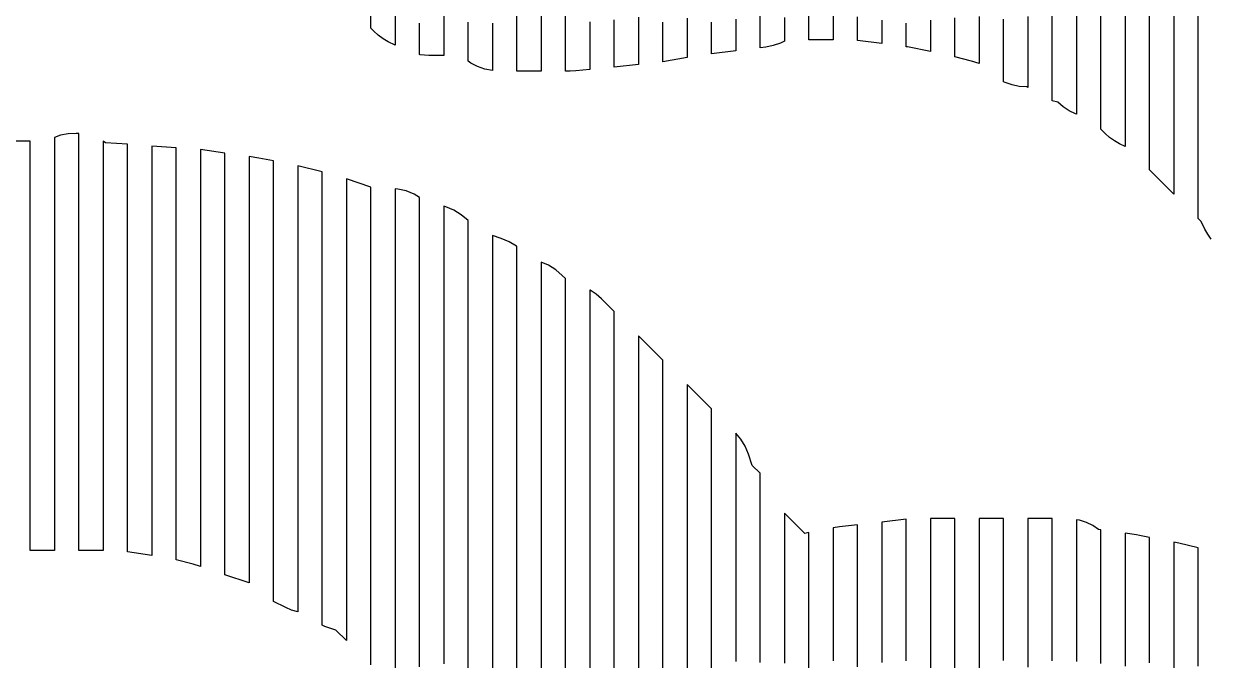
# Model space of a CAD drawing. Header units: metres. Extents: x -6 to 1890, y -8 to 898.
# Drawn here: x 1104.5 to 1299.6, y 435.6 to 540.3 of the extents above; entities that cross this region are included whole.
import ezdxf

# ---------------------------------------------------------------- set-up
doc = ezdxf.new("R2010")
doc.units = ezdxf.units.M
doc.layers.add('PASSADAS_COMPLETAS', color=1, linetype='CONTINUOUS')
doc.layers.add('PECAS_2D', color=3, linetype='CONTINUOUS')

msp = doc.modelspace()

# ---------------------------------------------------------------- linework, layer by layer
at = {"layer": 'PASSADAS_COMPLETAS'}
for points in [[(1277.578, 571.89), (1277.578, 538.323), (1277.578, 537.032), (1277.578, 535.741), (1277.578, 534.45), (1277.578, 533.159), (1277.578, 531.868), (1277.578, 530.577), (1277.578, 525.413), (1277.449, 525.457), (1276.391, 525.986), (1275.414, 526.644), (1274.531, 527.421), (1273.578, 527.618), (1273.578, 532.789), (1273.578, 534.082), (1273.578, 535.374), (1273.578, 536.667), (1273.578, 537.96), (1273.578, 539.253), (1273.578, 541.838)], [(1285.578, 568.912), (1285.578, 534.215), (1285.578, 532.929), (1285.578, 531.644), (1285.578, 530.359), (1285.578, 529.074), (1285.578, 527.789), (1285.578, 526.504), (1285.578, 520.079), (1284.661, 520.537), (1283.814, 521.019), (1283.021, 521.59), (1282.296, 522.242), (1281.578, 522.96), (1281.578, 529.426), (1281.578, 530.719), (1281.578, 532.012), (1281.578, 533.305), (1281.578, 534.598), (1281.578, 535.891), (1281.578, 569.513)], [(1293.578, 566.254), (1293.578, 528.967), (1293.578, 527.681), (1293.578, 526.396), (1293.578, 525.11), (1293.578, 523.824), (1293.578, 522.539), (1293.578, 521.253), (1293.578, 519.967), (1293.578, 512.253), (1289.578, 516.253), (1289.578, 524.023), (1289.578, 525.319), (1289.578, 526.614), (1289.578, 527.909), (1289.578, 529.204), (1289.578, 530.499), (1289.578, 531.794), (1289.578, 568.059)], [(1299.742, 504.87), (1299.17, 505.663), (1298.688, 506.51), (1298.056, 507.774), (1297.578, 508.253), (1297.578, 515.966), (1297.578, 517.252), (1297.578, 518.537), (1297.578, 519.823), (1297.578, 521.109), (1297.578, 522.394), (1297.578, 523.68), (1297.578, 524.965), (1297.578, 563.534)], [(1165.578, 541.944), (1165.578, 536.776), (1164.449, 537.341), (1163.602, 537.823), (1162.809, 538.394), (1162.084, 539.045), (1161.578, 539.551), (1161.578, 544.729)], [(1173.578, 541.56), (1173.578, 540.265), (1173.578, 538.971), (1173.578, 535.088), (1171.104, 535.088), (1169.705, 535.196), (1169.578, 535.226), (1169.578, 540.402)], [(1181.578, 540.405), (1181.578, 539.101), (1181.578, 537.797), (1181.578, 532.58), (1180.319, 532.829), (1179.151, 533.238), (1178.055, 533.799), (1177.578, 534.131), (1177.578, 537.989), (1177.578, 539.275), (1177.578, 540.562)], [(1189.578, 541.575), (1189.578, 540.279), (1189.578, 538.983), (1189.578, 537.687), (1189.578, 536.391), (1189.578, 532.502), (1185.578, 532.502), (1185.578, 536.364), (1185.578, 537.651), (1185.578, 538.939), (1185.578, 540.226), (1185.578, 541.513)], [(1197.578, 540.612), (1197.578, 539.306), (1197.578, 538), (1197.578, 532.778), (1195.276, 532.547), (1194.37, 532.502), (1193.578, 532.502), (1193.578, 536.371), (1193.578, 537.66), (1193.578, 538.95), (1193.578, 540.24), (1193.578, 541.529)], [(1205.578, 541.382), (1205.578, 540.081), (1205.578, 538.781), (1205.578, 537.48), (1205.578, 533.578), (1201.578, 533.178), (1201.578, 538.339), (1201.578, 539.629), (1201.578, 540.92)], [(1213.578, 541.236), (1213.578, 539.932), (1213.578, 538.628), (1213.578, 534.716), (1209.578, 534.05), (1209.578, 537.965), (1209.578, 539.27), (1209.578, 540.575)], [(1221.578, 541.038), (1221.578, 535.832), (1217.578, 535.332), (1217.578, 539.237), (1217.578, 540.538)], [(1229.578, 541.325), (1229.578, 537.424), (1228.948, 537.103), (1227.755, 536.692), (1226.522, 536.45), (1225.578, 536.332), (1225.578, 540.22), (1225.578, 541.516)], [(1237.578, 541.557), (1237.578, 537.673), (1233.578, 537.673), (1233.578, 541.557)], [(1245.578, 540.861), (1245.578, 537.018), (1241.578, 537.518), (1241.578, 540.114), (1241.578, 541.413)], [(1253.578, 540.902), (1253.578, 539.61), (1253.578, 535.733), (1249.787, 536.492), (1249.578, 536.518), (1249.578, 540.393)], [(1261.578, 541.501), (1261.578, 540.207), (1261.578, 538.913), (1261.578, 537.619), (1261.578, 533.736), (1260.333, 534.151), (1257.578, 534.84), (1257.578, 538.688), (1257.578, 539.97), (1257.578, 541.253)], [(1269.578, 541.457), (1269.578, 540.163), (1269.578, 538.868), (1269.578, 537.574), (1269.578, 536.28), (1269.578, 534.985), (1269.578, 533.691), (1269.578, 529.808), (1269.451, 529.917), (1268.171, 529.993), (1267, 530.224), (1265.859, 530.61), (1265.578, 530.749), (1265.578, 535.903), (1265.578, 537.192), (1265.578, 538.481), (1265.578, 539.769), (1265.578, 541.058)], [(1161.578, 434.85), (1161.578, 441.291), (1161.578, 442.58), (1161.578, 443.868), (1161.578, 445.156), (1161.578, 446.445), (1161.578, 447.733), (1161.578, 449.021), (1161.578, 450.309), (1161.578, 486.382), (1161.578, 487.671), (1161.578, 488.959), (1161.578, 490.247), (1161.578, 491.536), (1161.578, 492.824), (1161.578, 494.112), (1161.578, 495.401), (1161.578, 496.689), (1161.578, 497.977), (1161.578, 499.266), (1161.578, 500.554), (1161.578, 503.13), (1161.578, 504.419), (1161.578, 505.707), (1161.578, 506.995), (1161.578, 508.284), (1161.578, 509.572), (1161.578, 513.437), (1157.578, 514.77), (1157.578, 510.91), (1157.578, 509.623), (1157.578, 508.336), (1157.578, 507.05), (1157.578, 504.476), (1157.578, 503.189), (1157.578, 501.902), (1157.578, 500.616), (1157.578, 499.329), (1157.578, 498.042), (1157.578, 496.755), (1157.578, 495.469), (1157.578, 494.182), (1157.578, 492.895), (1157.578, 491.608), (1157.578, 490.321), (1157.578, 489.035), (1157.578, 451.718), (1157.578, 450.431), (1157.578, 449.144), (1157.578, 447.857), (1157.578, 446.57), (1157.578, 445.284), (1157.578, 443.997), (1157.578, 438.85), (1155.847, 440.581), (1154.007, 441.194), (1153.578, 441.375), (1153.578, 446.517), (1153.578, 447.803), (1153.578, 449.088), (1153.578, 450.374), (1153.578, 451.66), (1153.578, 452.945), (1153.578, 490.227), (1153.578, 491.513), (1153.578, 492.798), (1153.578, 494.084), (1153.578, 497.941), (1153.578, 499.226), (1153.578, 500.512), (1153.578, 501.798), (1153.578, 503.083), (1153.578, 504.369), (1153.578, 505.654), (1153.578, 506.94), (1153.578, 508.226), (1153.578, 509.511), (1153.578, 510.797), (1153.578, 512.082), (1153.578, 515.939), (1149.621, 516.918), (1149.578, 516.926), (1149.578, 513.066), (1149.578, 511.779), (1149.578, 510.492), (1149.578, 509.205), (1149.578, 507.918), (1149.578, 506.631), (1149.578, 505.344), (1149.578, 504.057), (1149.578, 502.77), (1149.578, 501.483), (1149.578, 500.196), (1149.578, 498.909), (1149.578, 497.622), (1149.578, 496.336), (1149.578, 495.049), (1149.578, 493.762), (1149.578, 492.475), (1149.578, 491.188), (1149.578, 489.901), (1149.578, 456.441), (1149.578, 455.154), (1149.578, 453.867), (1149.578, 452.58), (1149.578, 451.293), (1149.578, 450.006), (1149.578, 448.719), (1149.578, 443.571), (1148.543, 443.883), (1147.645, 444.273), (1145.578, 445.306), (1145.578, 450.479), (1145.578, 451.772), (1145.578, 453.066), (1145.578, 454.359), (1145.578, 455.652), (1145.578, 456.945), (1145.578, 490.569), (1145.578, 491.862), (1145.578, 493.155), (1145.578, 494.448), (1145.578, 495.742), (1145.578, 497.035), (1145.578, 498.328), (1145.578, 499.621), (1145.578, 500.915), (1145.578, 502.208), (1145.578, 503.501), (1145.578, 504.794), (1145.578, 506.087), (1145.578, 507.381), (1145.578, 508.674), (1145.578, 509.967), (1145.578, 511.26), (1145.578, 512.553), (1145.578, 513.847), (1145.578, 517.726), (1143.158, 518.21), (1141.578, 518.45), (1141.578, 514.556), (1141.578, 513.258), (1141.578, 511.96), (1141.578, 510.662), (1141.578, 509.364), (1141.578, 508.065), (1141.578, 506.767), (1141.578, 505.469), (1141.578, 504.171), (1141.578, 502.873), (1141.578, 501.575), (1141.578, 500.277), (1141.578, 498.979), (1141.578, 497.681), (1141.578, 496.383), (1141.578, 495.085), (1141.578, 493.786), (1141.578, 492.488), (1141.578, 458.738), (1141.578, 457.44), (1141.578, 456.142), (1141.578, 454.844), (1141.578, 453.545), (1141.578, 452.247), (1141.578, 448.353), (1137.578, 449.686), (1137.578, 453.538), (1137.578, 454.822), (1137.578, 456.106), (1137.578, 457.39), (1137.578, 458.674), (1137.578, 459.958), (1137.578, 493.342), (1137.578, 494.626), (1137.578, 495.91), (1137.578, 497.194), (1137.578, 498.478), (1137.578, 499.762), (1137.578, 501.046), (1137.578, 502.33), (1137.578, 503.614), (1137.578, 504.898), (1137.578, 506.182), (1137.578, 507.466), (1137.578, 508.75), (1137.578, 510.034), (1137.578, 511.318), (1137.578, 512.602), (1137.578, 513.886), (1137.578, 515.17), (1137.578, 519.022), (1133.578, 519.592), (1133.578, 515.71), (1133.578, 514.417), (1133.578, 513.123), (1133.578, 511.829), (1133.578, 510.535), (1133.578, 509.241), (1133.578, 507.948), (1133.578, 506.654), (1133.578, 505.36), (1133.578, 504.066), (1133.578, 502.772), (1133.578, 501.478), (1133.578, 500.185), (1133.578, 498.891), (1133.578, 497.597), (1133.578, 496.303), (1133.578, 495.009), (1133.578, 493.716), (1133.578, 461.37), (1133.578, 460.076), (1133.578, 458.783), (1133.578, 457.489), (1133.578, 456.195), (1133.578, 454.901), (1133.578, 451.02), (1132.364, 451.424), (1129.578, 452.121), (1129.578, 454.728), (1129.578, 456.031), (1129.578, 457.335), (1129.578, 458.638), (1129.578, 459.941), (1129.578, 461.245), (1129.578, 462.548), (1129.578, 495.134), (1129.578, 496.437), (1129.578, 497.741), (1129.578, 499.044), (1129.578, 500.348), (1129.578, 501.651), (1129.578, 502.955), (1129.578, 504.258), (1129.578, 505.561), (1129.578, 506.865), (1129.578, 508.168), (1129.578, 509.472), (1129.578, 510.775), (1129.578, 512.078), (1129.578, 513.382), (1129.578, 514.685), (1129.578, 515.989), (1129.578, 519.899), (1125.578, 520.185), (1125.578, 516.301), (1125.578, 515.006), (1125.578, 513.711), (1125.578, 512.417), (1125.578, 511.122), (1125.578, 509.828), (1125.578, 508.533), (1125.578, 507.238), (1125.578, 505.944), (1125.578, 504.649), (1125.578, 503.354), (1125.578, 502.06), (1125.578, 500.765), (1125.578, 499.47), (1125.578, 498.176), (1125.578, 496.881), (1125.578, 495.586), (1125.578, 461.925), (1125.578, 460.631), (1125.578, 459.336), (1125.578, 458.041), (1125.578, 456.747), (1125.578, 452.863), (1121.578, 453.434), (1121.578, 456.012), (1121.578, 457.302), (1121.578, 458.591), (1121.578, 459.88), (1121.578, 461.169), (1121.578, 463.747), (1121.578, 494.687), (1121.578, 495.976), (1121.578, 497.266), (1121.578, 498.555), (1121.578, 499.844), (1121.578, 501.133), (1121.578, 502.422), (1121.578, 503.711), (1121.578, 505.001), (1121.578, 506.29), (1121.578, 507.579), (1121.578, 508.868), (1121.578, 510.157), (1121.578, 511.446), (1121.578, 512.736), (1121.578, 514.025), (1121.578, 515.314), (1121.578, 516.603), (1121.578, 520.47), (1117.999, 520.726), (1117.578, 520.969), (1117.578, 515.79), (1117.578, 513.201), (1117.578, 511.907), (1117.578, 510.612), (1117.578, 509.318), (1117.578, 508.023), (1117.578, 506.729), (1117.578, 505.434), (1117.578, 504.14), (1117.578, 502.845), (1117.578, 501.551), (1117.578, 500.256), (1117.578, 498.962), (1117.578, 497.667), (1117.578, 496.372), (1117.578, 464.009), (1117.578, 462.715), (1117.578, 461.42), (1117.578, 460.126), (1117.578, 458.831), (1117.578, 457.537), (1117.578, 453.653), (1113.578, 453.653), (1113.578, 457.534), (1113.578, 458.828), (1113.578, 460.122), (1113.578, 461.416), (1113.578, 462.709), (1113.578, 464.003), (1113.578, 495.053), (1113.578, 496.347), (1113.578, 497.64), (1113.578, 498.934), (1113.578, 500.228), (1113.578, 501.522), (1113.578, 502.815), (1113.578, 504.109), (1113.578, 505.403), (1113.578, 506.697), (1113.578, 507.99), (1113.578, 509.284), (1113.578, 510.578), (1113.578, 511.872), (1113.578, 513.165), (1113.578, 514.459), (1113.578, 515.753), (1113.578, 522.222), (1113.166, 522.262), (1111.851, 522.2), (1110.571, 521.952), (1109.578, 521.609), (1109.578, 516.48), (1109.578, 515.198), (1109.578, 513.916), (1109.578, 512.633), (1109.578, 511.351), (1109.578, 510.069), (1109.578, 508.787), (1109.578, 507.505), (1109.578, 506.222), (1109.578, 504.94), (1109.578, 503.658), (1109.578, 502.376), (1109.578, 501.094), (1109.578, 499.812), (1109.578, 498.529), (1109.578, 497.247), (1109.578, 495.965), (1109.578, 494.683), (1109.578, 463.91), (1109.578, 462.628), (1109.578, 461.346), (1109.578, 460.064), (1109.578, 458.782), (1109.578, 457.5), (1109.578, 453.653), (1105.578, 453.653), (1105.578, 457.537), (1105.578, 458.831), (1105.578, 460.126), (1105.578, 461.421), (1105.578, 462.715), (1105.578, 464.01), (1105.578, 495.08), (1105.578, 496.375), (1105.578, 497.669), (1105.578, 498.964), (1105.578, 500.259), (1105.578, 501.553), (1105.578, 502.848), (1105.578, 504.142), (1105.578, 505.437), (1105.578, 506.732), (1105.578, 508.026), (1105.578, 509.321), (1105.578, 510.615), (1105.578, 511.91), (1105.578, 513.205), (1105.578, 514.499), (1105.578, 515.794), (1105.578, 520.972), (1102.595, 520.972)], [(1169.578, 434.566), (1169.578, 435.852), (1169.578, 437.139), (1169.578, 438.425), (1169.578, 440.997), (1169.578, 447.428), (1169.578, 483.439), (1169.578, 484.725), (1169.578, 486.011), (1169.578, 487.297), (1169.578, 488.583), (1169.578, 491.156), (1169.578, 492.442), (1169.578, 493.728), (1169.578, 495.014), (1169.578, 496.3), (1169.578, 497.586), (1169.578, 498.872), (1169.578, 500.159), (1169.578, 501.445), (1169.578, 502.731), (1169.578, 504.017), (1169.578, 505.303), (1169.578, 506.589), (1169.578, 511.734), (1168.718, 512.252), (1167.401, 512.788), (1166.025, 513.111), (1165.578, 513.145), (1165.578, 508.001), (1165.578, 506.716), (1165.578, 505.43), (1165.578, 504.144), (1165.578, 502.858), (1165.578, 501.572), (1165.578, 500.286), (1165.578, 499), (1165.578, 497.715), (1165.578, 496.429), (1165.578, 495.143), (1165.578, 493.857), (1165.578, 492.571), (1165.578, 491.285), (1165.578, 489.999), (1165.578, 488.713), (1165.578, 487.428), (1165.578, 486.142), (1165.578, 484.856), (1165.578, 447.566), (1165.578, 444.994), (1165.578, 443.708), (1165.578, 442.422), (1165.578, 441.137), (1165.578, 439.851), (1165.578, 438.565), (1165.578, 437.279), (1165.578, 430.85)], [(1177.578, 433.362), (1177.578, 478.357), (1177.578, 479.643), (1177.578, 480.929), (1177.578, 482.214), (1177.578, 483.5), (1177.578, 486.071), (1177.578, 487.357), (1177.578, 489.928), (1177.578, 491.213), (1177.578, 492.499), (1177.578, 493.785), (1177.578, 495.07), (1177.578, 496.356), (1177.578, 497.641), (1177.578, 498.927), (1177.578, 500.213), (1177.578, 501.498), (1177.578, 502.784), (1177.578, 507.926), (1176.467, 508.883), (1175.243, 509.635), (1173.907, 510.189), (1173.578, 510.267), (1173.578, 505.077), (1173.578, 503.78), (1173.578, 502.482), (1173.578, 501.185), (1173.578, 499.887), (1173.578, 498.59), (1173.578, 497.292), (1173.578, 495.995), (1173.578, 494.697), (1173.578, 493.399), (1173.578, 492.102), (1173.578, 490.804), (1173.578, 489.507), (1173.578, 488.209), (1173.578, 486.912), (1173.578, 485.614), (1173.578, 484.317), (1173.578, 483.019), (1173.578, 481.722), (1173.578, 480.424), (1173.578, 437.606), (1173.578, 436.309), (1173.578, 435.011)], [(1185.578, 422.439), (1185.578, 472.718), (1185.578, 474.007), (1185.578, 475.297), (1185.578, 476.586), (1185.578, 477.875), (1185.578, 479.164), (1185.578, 481.743), (1185.578, 483.032), (1185.578, 484.321), (1185.578, 485.61), (1185.578, 486.9), (1185.578, 488.189), (1185.578, 489.478), (1185.578, 490.767), (1185.578, 492.056), (1185.578, 493.346), (1185.578, 494.635), (1185.578, 495.924), (1185.578, 497.213), (1185.578, 498.503), (1185.578, 503.659), (1185.521, 503.708), (1184.322, 504.449), (1183.029, 504.994), (1181.578, 505.478), (1181.578, 500.299), (1181.578, 499.005), (1181.578, 497.71), (1181.578, 496.416), (1181.578, 495.121), (1181.578, 493.827), (1181.578, 491.237), (1181.578, 489.943), (1181.578, 488.648), (1181.578, 487.354), (1181.578, 486.059), (1181.578, 483.47), (1181.578, 482.175), (1181.578, 480.881), (1181.578, 479.586), (1181.578, 478.292), (1181.578, 476.997), (1181.578, 475.703), (1181.578, 429.098)], [(1193.578, 411.882), (1193.578, 466.11), (1193.578, 467.402), (1193.578, 468.693), (1193.578, 469.984), (1193.578, 471.275), (1193.578, 472.566), (1193.578, 473.857), (1193.578, 476.44), (1193.578, 479.022), (1193.578, 480.313), (1193.578, 481.604), (1193.578, 482.895), (1193.578, 484.187), (1193.578, 485.478), (1193.578, 486.769), (1193.578, 488.06), (1193.578, 489.351), (1193.578, 490.642), (1193.578, 491.934), (1193.578, 493.225), (1193.578, 498.389), (1193.049, 498.918), (1191.984, 499.83), (1190.785, 500.572), (1189.578, 501.08), (1189.578, 495.916), (1189.578, 494.625), (1189.578, 493.335), (1189.578, 492.044), (1189.578, 490.753), (1189.578, 489.462), (1189.578, 488.171), (1189.578, 486.88), (1189.578, 485.589), (1189.578, 484.298), (1189.578, 483.007), (1189.578, 481.716), (1189.578, 480.425), (1189.578, 479.134), (1189.578, 476.553), (1189.578, 475.262), (1189.578, 473.971), (1189.578, 472.68), (1189.578, 471.389), (1189.578, 470.098), (1189.578, 417.17)], [(1201.578, 405.085), (1201.578, 459.37), (1201.578, 460.662), (1201.578, 461.955), (1201.578, 463.247), (1201.578, 464.54), (1201.578, 467.125), (1201.578, 469.71), (1201.578, 471.002), (1201.578, 472.295), (1201.578, 473.587), (1201.578, 474.88), (1201.578, 476.172), (1201.578, 477.465), (1201.578, 478.757), (1201.578, 480.05), (1201.578, 481.342), (1201.578, 482.635), (1201.578, 483.927), (1201.578, 485.22), (1201.578, 486.512), (1201.578, 492.975), (1199.513, 495.04), (1198.639, 495.808), (1197.662, 496.466), (1197.578, 496.508), (1197.578, 490.072), (1197.578, 488.785), (1197.578, 487.498), (1197.578, 486.211), (1197.578, 484.923), (1197.578, 483.636), (1197.578, 482.349), (1197.578, 481.062), (1197.578, 479.775), (1197.578, 478.487), (1197.578, 477.2), (1197.578, 475.913), (1197.578, 474.626), (1197.578, 473.339), (1197.578, 470.764), (1197.578, 469.477), (1197.578, 468.19), (1197.578, 466.903), (1197.578, 465.615), (1197.578, 464.328), (1197.578, 463.041), (1197.578, 408.978)], [(1209.578, 407.559), (1209.578, 450.138), (1209.578, 451.428), (1209.578, 452.718), (1209.578, 454.008), (1209.578, 455.299), (1209.578, 456.589), (1209.578, 457.879), (1209.578, 460.46), (1209.578, 461.75), (1209.578, 464.33), (1209.578, 465.621), (1209.578, 466.911), (1209.578, 468.201), (1209.578, 469.491), (1209.578, 470.782), (1209.578, 472.072), (1209.578, 473.362), (1209.578, 474.652), (1209.578, 475.943), (1209.578, 477.233), (1209.578, 478.523), (1209.578, 484.975), (1205.578, 488.975), (1205.578, 482.517), (1205.578, 481.226), (1205.578, 479.935), (1205.578, 478.643), (1205.578, 477.352), (1205.578, 476.06), (1205.578, 474.769), (1205.578, 473.478), (1205.578, 472.186), (1205.578, 470.895), (1205.578, 469.603), (1205.578, 468.312), (1205.578, 467.021), (1205.578, 465.729), (1205.578, 464.438), (1205.578, 463.146), (1205.578, 460.564), (1205.578, 459.272), (1205.578, 457.981), (1205.578, 456.689), (1205.578, 455.398), (1205.578, 403.742)], [(1217.578, 400.768), (1217.578, 438.226), (1217.578, 439.517), (1217.578, 440.809), (1217.578, 442.1), (1217.578, 443.392), (1217.578, 444.684), (1217.578, 447.267), (1217.578, 449.85), (1217.578, 451.142), (1217.578, 453.725), (1217.578, 455.017), (1217.578, 457.6), (1217.578, 458.892), (1217.578, 460.183), (1217.578, 461.475), (1217.578, 462.767), (1217.578, 464.058), (1217.578, 465.35), (1217.578, 466.641), (1217.578, 467.933), (1217.578, 469.225), (1217.578, 476.975), (1213.578, 480.975), (1213.578, 474.47), (1213.578, 473.169), (1213.578, 471.868), (1213.578, 470.567), (1213.578, 469.267), (1213.578, 467.966), (1213.578, 466.665), (1213.578, 465.364), (1213.578, 464.063), (1213.578, 462.762), (1213.578, 461.461), (1213.578, 460.16), (1213.578, 457.559), (1213.578, 456.258), (1213.578, 453.656), (1213.578, 452.355), (1213.578, 451.054), (1213.578, 449.753), (1213.578, 448.452), (1213.578, 447.152), (1213.578, 445.851), (1213.578, 444.55), (1213.578, 400.32)], [(1225.578, 435.28), (1225.578, 436.576), (1225.578, 443.057), (1225.578, 445.65), (1225.578, 448.242), (1225.578, 449.538), (1225.578, 450.835), (1225.578, 452.131), (1225.578, 453.427), (1225.578, 454.723), (1225.578, 456.019), (1225.578, 457.316), (1225.578, 466.389), (1224.299, 467.669), (1223.685, 469.509), (1223.141, 470.801), (1222.399, 472.001), (1221.578, 472.959), (1221.578, 463.901), (1221.578, 462.607), (1221.578, 461.314), (1221.578, 460.02), (1221.578, 458.726), (1221.578, 457.432), (1221.578, 456.138), (1221.578, 454.844), (1221.578, 453.55), (1221.578, 452.256), (1221.578, 450.962), (1221.578, 449.668), (1221.578, 447.08), (1221.578, 444.492), (1221.578, 443.198), (1221.578, 440.61), (1221.578, 438.022), (1221.578, 436.728), (1221.578, 435.434)], [(1233.578, 433.356), (1233.578, 435.94), (1233.578, 437.232), (1233.578, 438.523), (1233.578, 439.815), (1233.578, 441.107), (1233.578, 442.399), (1233.578, 443.69), (1233.578, 444.982), (1233.578, 446.274), (1233.578, 447.566), (1233.578, 448.857), (1233.578, 450.149), (1233.578, 456.608), (1232.908, 456.474), (1229.578, 459.804), (1229.578, 450.714), (1229.578, 449.415), (1229.578, 448.117), (1229.578, 446.818), (1229.578, 445.519), (1229.578, 444.221), (1229.578, 437.728), (1229.578, 435.13)], [(1249.578, 435.539), (1249.578, 438.124), (1249.578, 439.416), (1249.578, 442), (1249.578, 443.292), (1249.578, 444.584), (1249.578, 445.876), (1249.578, 447.169), (1249.578, 448.461), (1249.578, 449.753), (1249.578, 451.045), (1249.578, 452.337), (1249.578, 453.629), (1249.578, 458.798), (1245.578, 458.353), (1245.578, 451.934), (1245.578, 450.65), (1245.578, 449.366), (1245.578, 448.082), (1245.578, 446.798), (1245.578, 445.514), (1245.578, 444.23), (1245.578, 442.946), (1245.578, 441.662), (1245.578, 440.378), (1245.578, 439.095), (1245.578, 436.527), (1245.578, 435.243)], [(1257.578, 434.331), (1257.578, 435.625), (1257.578, 436.92), (1257.578, 439.509), (1257.578, 442.098), (1257.578, 443.393), (1257.578, 444.687), (1257.578, 445.982), (1257.578, 447.276), (1257.578, 448.571), (1257.578, 449.865), (1257.578, 451.16), (1257.578, 452.454), (1257.578, 453.749), (1257.578, 458.927), (1253.578, 458.927), (1253.578, 453.749), (1253.578, 452.454), (1253.578, 451.16), (1253.578, 449.865), (1253.578, 448.571), (1253.578, 447.276), (1253.578, 445.982), (1253.578, 444.687), (1253.578, 443.393), (1253.578, 440.804), (1253.578, 439.509), (1253.578, 436.92), (1253.578, 435.625), (1253.578, 434.331)], [(1265.578, 435.577), (1265.578, 438.172), (1265.578, 439.469), (1265.578, 442.063), (1265.578, 443.361), (1265.578, 444.658), (1265.578, 445.955), (1265.578, 447.252), (1265.578, 448.549), (1265.578, 449.847), (1265.578, 451.144), (1265.578, 452.441), (1265.578, 453.738), (1265.578, 458.927), (1261.578, 458.927), (1261.578, 453.749), (1261.578, 452.454), (1261.578, 451.16), (1261.578, 449.865), (1261.578, 448.571), (1261.578, 447.276), (1261.578, 445.982), (1261.578, 444.687), (1261.578, 443.393), (1261.578, 442.098), (1261.578, 439.509), (1261.578, 436.92), (1261.578, 435.625), (1261.578, 434.331)], [(1273.578, 435.505), (1273.578, 438.108), (1273.578, 439.409), (1273.578, 440.71), (1273.578, 442.011), (1273.578, 443.312), (1273.578, 444.614), (1273.578, 445.915), (1273.578, 447.216), (1273.578, 448.517), (1273.578, 449.818), (1273.578, 451.12), (1273.578, 452.421), (1273.578, 453.722), (1273.578, 458.927), (1269.578, 458.927), (1269.578, 453.784), (1269.578, 452.498), (1269.578, 451.213), (1269.578, 449.927), (1269.578, 448.641), (1269.578, 447.355), (1269.578, 446.07), (1269.578, 444.784), (1269.578, 443.498), (1269.578, 442.212), (1269.578, 439.641), (1269.578, 437.069), (1269.578, 435.784), (1269.578, 434.498)], [(1281.578, 435.097), (1281.578, 437.684), (1281.578, 438.978), (1281.578, 440.271), (1281.578, 441.565), (1281.578, 442.858), (1281.578, 444.152), (1281.578, 445.445), (1281.578, 446.739), (1281.578, 448.032), (1281.578, 449.326), (1281.578, 450.619), (1281.578, 451.913), (1281.578, 453.206), (1281.578, 457.087), (1281.224, 457.137), (1280.258, 457.763), (1279.208, 458.267), (1278.097, 458.633), (1277.578, 458.734), (1277.578, 453.554), (1277.578, 452.259), (1277.578, 450.964), (1277.578, 449.669), (1277.578, 448.374), (1277.578, 447.079), (1277.578, 445.784), (1277.578, 444.489), (1277.578, 443.194), (1277.578, 441.899), (1277.578, 440.604), (1277.578, 439.309), (1277.578, 436.719), (1277.578, 435.424)], [(1241.578, 434.527), (1241.578, 435.826), (1241.578, 438.424), (1241.578, 439.723), (1241.578, 441.022), (1241.578, 442.321), (1241.578, 443.62), (1241.578, 444.919), (1241.578, 446.218), (1241.578, 447.517), (1241.578, 448.816), (1241.578, 450.115), (1241.578, 451.414), (1241.578, 457.909), (1238.607, 457.579), (1237.578, 457.408), (1237.578, 450.973), (1237.578, 449.686), (1237.578, 448.399), (1237.578, 447.112), (1237.578, 445.825), (1237.578, 444.538), (1237.578, 443.251), (1237.578, 441.964), (1237.578, 440.677), (1237.578, 439.39), (1237.578, 438.103), (1237.578, 435.529)], [(1289.578, 435.213), (1289.578, 437.79), (1289.578, 439.079), (1289.578, 440.368), (1289.578, 441.657), (1289.578, 442.946), (1289.578, 444.235), (1289.578, 445.524), (1289.578, 446.813), (1289.578, 448.102), (1289.578, 449.391), (1289.578, 450.68), (1289.578, 451.969), (1289.578, 455.836), (1287.93, 456.165), (1287.433, 456.25), (1285.578, 456.515), (1285.578, 452.653), (1285.578, 451.366), (1285.578, 450.078), (1285.578, 448.791), (1285.578, 447.504), (1285.578, 446.216), (1285.578, 444.929), (1285.578, 443.642), (1285.578, 441.067), (1285.578, 439.78), (1285.578, 438.492), (1285.578, 437.205), (1285.578, 434.63)], [(1297.578, 434.668), (1297.578, 435.962), (1297.578, 438.552), (1297.578, 439.846), (1297.578, 441.141), (1297.578, 442.435), (1297.578, 443.73), (1297.578, 445.025), (1297.578, 446.319), (1297.578, 448.908), (1297.578, 454.087), (1294.394, 454.872), (1293.578, 455.036), (1293.578, 451.175), (1293.578, 449.888), (1293.578, 448.601), (1293.578, 447.314), (1293.578, 446.027), (1293.578, 444.74), (1293.578, 443.453), (1293.578, 442.166), (1293.578, 440.88), (1293.578, 439.593), (1293.578, 438.306), (1293.578, 435.732), (1293.578, 433.158)]]:
    msp.add_lwpolyline(points, dxfattribs=at)
at = {"layer": 'PECAS_2D'}
for points in [[(1277.578, 571.89), (1277.578, 538.323), (1277.578, 537.032), (1277.578, 535.741), (1277.578, 534.45), (1277.578, 533.159), (1277.578, 531.868), (1277.578, 530.577), (1277.578, 525.413), (1277.449, 525.457), (1276.391, 525.986), (1275.414, 526.644), (1274.531, 527.421), (1273.578, 527.618), (1273.578, 532.789), (1273.578, 534.082), (1273.578, 535.374), (1273.578, 536.667), (1273.578, 537.96), (1273.578, 539.253), (1273.578, 541.838)], [(1285.578, 568.912), (1285.578, 534.215), (1285.578, 532.929), (1285.578, 531.644), (1285.578, 530.359), (1285.578, 529.074), (1285.578, 527.789), (1285.578, 526.504), (1285.578, 520.079), (1284.661, 520.537), (1283.814, 521.019), (1283.021, 521.59), (1282.296, 522.242), (1281.578, 522.96), (1281.578, 529.426), (1281.578, 530.719), (1281.578, 532.012), (1281.578, 533.305), (1281.578, 534.598), (1281.578, 535.891), (1281.578, 569.513)], [(1293.578, 566.254), (1293.578, 528.967), (1293.578, 527.681), (1293.578, 526.396), (1293.578, 525.11), (1293.578, 523.824), (1293.578, 522.539), (1293.578, 521.253), (1293.578, 519.967), (1293.578, 512.253), (1289.578, 516.253), (1289.578, 524.023), (1289.578, 525.319), (1289.578, 526.614), (1289.578, 527.909), (1289.578, 529.204), (1289.578, 530.499), (1289.578, 531.794), (1289.578, 568.059)], [(1299.742, 504.87), (1299.17, 505.663), (1298.688, 506.51), (1298.056, 507.774), (1297.578, 508.253), (1297.578, 515.966), (1297.578, 517.252), (1297.578, 518.537), (1297.578, 519.823), (1297.578, 521.109), (1297.578, 522.394), (1297.578, 523.68), (1297.578, 524.965), (1297.578, 563.534)], [(1165.578, 541.944), (1165.578, 536.776), (1164.449, 537.341), (1163.602, 537.823), (1162.809, 538.394), (1162.084, 539.045), (1161.578, 539.551), (1161.578, 544.729)], [(1173.578, 541.56), (1173.578, 540.265), (1173.578, 538.971), (1173.578, 535.088), (1171.104, 535.088), (1169.705, 535.196), (1169.578, 535.226), (1169.578, 540.402)], [(1181.578, 540.405), (1181.578, 539.101), (1181.578, 537.797), (1181.578, 532.58), (1180.319, 532.829), (1179.151, 533.238), (1178.055, 533.799), (1177.578, 534.131), (1177.578, 537.989), (1177.578, 539.275), (1177.578, 540.562)], [(1189.578, 541.575), (1189.578, 540.279), (1189.578, 538.983), (1189.578, 537.687), (1189.578, 536.391), (1189.578, 532.502), (1185.578, 532.502), (1185.578, 536.364), (1185.578, 537.651), (1185.578, 538.939), (1185.578, 540.226), (1185.578, 541.513)], [(1197.578, 540.612), (1197.578, 539.306), (1197.578, 538), (1197.578, 532.778), (1195.276, 532.547), (1194.37, 532.502), (1193.578, 532.502), (1193.578, 536.371), (1193.578, 537.66), (1193.578, 538.95), (1193.578, 540.24), (1193.578, 541.529)], [(1205.578, 541.382), (1205.578, 540.081), (1205.578, 538.781), (1205.578, 537.48), (1205.578, 533.578), (1201.578, 533.178), (1201.578, 538.339), (1201.578, 539.629), (1201.578, 540.92)], [(1213.578, 541.236), (1213.578, 539.932), (1213.578, 538.628), (1213.578, 534.716), (1209.578, 534.05), (1209.578, 537.965), (1209.578, 539.27), (1209.578, 540.575)], [(1221.578, 541.038), (1221.578, 535.832), (1217.578, 535.332), (1217.578, 539.237), (1217.578, 540.538)], [(1229.578, 541.325), (1229.578, 537.424), (1228.948, 537.103), (1227.755, 536.692), (1226.522, 536.45), (1225.578, 536.332), (1225.578, 540.22), (1225.578, 541.516)], [(1237.578, 541.557), (1237.578, 537.673), (1233.578, 537.673), (1233.578, 541.557)], [(1245.578, 540.861), (1245.578, 537.018), (1241.578, 537.518), (1241.578, 540.114), (1241.578, 541.413)], [(1253.578, 540.902), (1253.578, 539.61), (1253.578, 535.733), (1249.787, 536.492), (1249.578, 536.518), (1249.578, 540.393)], [(1261.578, 541.501), (1261.578, 540.207), (1261.578, 538.913), (1261.578, 537.619), (1261.578, 533.736), (1260.333, 534.151), (1257.578, 534.84), (1257.578, 538.688), (1257.578, 539.97), (1257.578, 541.253)], [(1269.578, 541.457), (1269.578, 540.163), (1269.578, 538.868), (1269.578, 537.574), (1269.578, 536.28), (1269.578, 534.985), (1269.578, 533.691), (1269.578, 529.808), (1269.451, 529.917), (1268.171, 529.993), (1267, 530.224), (1265.859, 530.61), (1265.578, 530.749), (1265.578, 535.903), (1265.578, 537.192), (1265.578, 538.481), (1265.578, 539.769), (1265.578, 541.058)], [(1161.578, 434.85), (1161.578, 441.291), (1161.578, 442.58), (1161.578, 443.868), (1161.578, 445.156), (1161.578, 446.445), (1161.578, 447.733), (1161.578, 449.021), (1161.578, 450.309), (1161.578, 486.382), (1161.578, 487.671), (1161.578, 488.959), (1161.578, 490.247), (1161.578, 491.536), (1161.578, 492.824), (1161.578, 494.112), (1161.578, 495.401), (1161.578, 496.689), (1161.578, 497.977), (1161.578, 499.266), (1161.578, 500.554), (1161.578, 503.13), (1161.578, 504.419), (1161.578, 505.707), (1161.578, 506.995), (1161.578, 508.284), (1161.578, 509.572), (1161.578, 513.437), (1157.578, 514.77), (1157.578, 510.91), (1157.578, 509.623), (1157.578, 508.336), (1157.578, 507.05), (1157.578, 504.476), (1157.578, 503.189), (1157.578, 501.902), (1157.578, 500.616), (1157.578, 499.329), (1157.578, 498.042), (1157.578, 496.755), (1157.578, 495.469), (1157.578, 494.182), (1157.578, 492.895), (1157.578, 491.608), (1157.578, 490.321), (1157.578, 489.035), (1157.578, 451.718), (1157.578, 450.431), (1157.578, 449.144), (1157.578, 447.857), (1157.578, 446.57), (1157.578, 445.284), (1157.578, 443.997), (1157.578, 438.85), (1155.847, 440.581), (1154.007, 441.194), (1153.578, 441.375), (1153.578, 446.517), (1153.578, 447.803), (1153.578, 449.088), (1153.578, 450.374), (1153.578, 451.66), (1153.578, 452.945), (1153.578, 490.227), (1153.578, 491.513), (1153.578, 492.798), (1153.578, 494.084), (1153.578, 497.941), (1153.578, 499.226), (1153.578, 500.512), (1153.578, 501.798), (1153.578, 503.083), (1153.578, 504.369), (1153.578, 505.654), (1153.578, 506.94), (1153.578, 508.226), (1153.578, 509.511), (1153.578, 510.797), (1153.578, 512.082), (1153.578, 515.939), (1149.621, 516.918), (1149.578, 516.926), (1149.578, 513.066), (1149.578, 511.779), (1149.578, 510.492), (1149.578, 509.205), (1149.578, 507.918), (1149.578, 506.631), (1149.578, 505.344), (1149.578, 504.057), (1149.578, 502.77), (1149.578, 501.483), (1149.578, 500.196), (1149.578, 498.909), (1149.578, 497.622), (1149.578, 496.336), (1149.578, 495.049), (1149.578, 493.762), (1149.578, 492.475), (1149.578, 491.188), (1149.578, 489.901), (1149.578, 456.441), (1149.578, 455.154), (1149.578, 453.867), (1149.578, 452.58), (1149.578, 451.293), (1149.578, 450.006), (1149.578, 448.719), (1149.578, 443.571), (1148.543, 443.883), (1147.645, 444.273), (1145.578, 445.306), (1145.578, 450.479), (1145.578, 451.772), (1145.578, 453.066), (1145.578, 454.359), (1145.578, 455.652), (1145.578, 456.945), (1145.578, 490.569), (1145.578, 491.862), (1145.578, 493.155), (1145.578, 494.448), (1145.578, 495.742), (1145.578, 497.035), (1145.578, 498.328), (1145.578, 499.621), (1145.578, 500.915), (1145.578, 502.208), (1145.578, 503.501), (1145.578, 504.794), (1145.578, 506.087), (1145.578, 507.381), (1145.578, 508.674), (1145.578, 509.967), (1145.578, 511.26), (1145.578, 512.553), (1145.578, 513.847), (1145.578, 517.726), (1143.158, 518.21), (1141.578, 518.45), (1141.578, 514.556), (1141.578, 513.258), (1141.578, 511.96), (1141.578, 510.662), (1141.578, 509.364), (1141.578, 508.065), (1141.578, 506.767), (1141.578, 505.469), (1141.578, 504.171), (1141.578, 502.873), (1141.578, 501.575), (1141.578, 500.277), (1141.578, 498.979), (1141.578, 497.681), (1141.578, 496.383), (1141.578, 495.085), (1141.578, 493.786), (1141.578, 492.488), (1141.578, 458.738), (1141.578, 457.44), (1141.578, 456.142), (1141.578, 454.844), (1141.578, 453.545), (1141.578, 452.247), (1141.578, 448.353), (1137.578, 449.686), (1137.578, 453.538), (1137.578, 454.822), (1137.578, 456.106), (1137.578, 457.39), (1137.578, 458.674), (1137.578, 459.958), (1137.578, 493.342), (1137.578, 494.626), (1137.578, 495.91), (1137.578, 497.194), (1137.578, 498.478), (1137.578, 499.762), (1137.578, 501.046), (1137.578, 502.33), (1137.578, 503.614), (1137.578, 504.898), (1137.578, 506.182), (1137.578, 507.466), (1137.578, 508.75), (1137.578, 510.034), (1137.578, 511.318), (1137.578, 512.602), (1137.578, 513.886), (1137.578, 515.17), (1137.578, 519.022), (1133.578, 519.592), (1133.578, 515.71), (1133.578, 514.417), (1133.578, 513.123), (1133.578, 511.829), (1133.578, 510.535), (1133.578, 509.241), (1133.578, 507.948), (1133.578, 506.654), (1133.578, 505.36), (1133.578, 504.066), (1133.578, 502.772), (1133.578, 501.478), (1133.578, 500.185), (1133.578, 498.891), (1133.578, 497.597), (1133.578, 496.303), (1133.578, 495.009), (1133.578, 493.716), (1133.578, 461.37), (1133.578, 460.076), (1133.578, 458.783), (1133.578, 457.489), (1133.578, 456.195), (1133.578, 454.901), (1133.578, 451.02), (1132.364, 451.424), (1129.578, 452.121), (1129.578, 454.728), (1129.578, 456.031), (1129.578, 457.335), (1129.578, 458.638), (1129.578, 459.941), (1129.578, 461.245), (1129.578, 462.548), (1129.578, 495.134), (1129.578, 496.437), (1129.578, 497.741), (1129.578, 499.044), (1129.578, 500.348), (1129.578, 501.651), (1129.578, 502.955), (1129.578, 504.258), (1129.578, 505.561), (1129.578, 506.865), (1129.578, 508.168), (1129.578, 509.472), (1129.578, 510.775), (1129.578, 512.078), (1129.578, 513.382), (1129.578, 514.685), (1129.578, 515.989), (1129.578, 519.899), (1125.578, 520.185), (1125.578, 516.301), (1125.578, 515.006), (1125.578, 513.711), (1125.578, 512.417), (1125.578, 511.122), (1125.578, 509.828), (1125.578, 508.533), (1125.578, 507.238), (1125.578, 505.944), (1125.578, 504.649), (1125.578, 503.354), (1125.578, 502.06), (1125.578, 500.765), (1125.578, 499.47), (1125.578, 498.176), (1125.578, 496.881), (1125.578, 495.586), (1125.578, 461.925), (1125.578, 460.631), (1125.578, 459.336), (1125.578, 458.041), (1125.578, 456.747), (1125.578, 452.863), (1121.578, 453.434), (1121.578, 456.012), (1121.578, 457.302), (1121.578, 458.591), (1121.578, 459.88), (1121.578, 461.169), (1121.578, 463.747), (1121.578, 494.687), (1121.578, 495.976), (1121.578, 497.266), (1121.578, 498.555), (1121.578, 499.844), (1121.578, 501.133), (1121.578, 502.422), (1121.578, 503.711), (1121.578, 505.001), (1121.578, 506.29), (1121.578, 507.579), (1121.578, 508.868), (1121.578, 510.157), (1121.578, 511.446), (1121.578, 512.736), (1121.578, 514.025), (1121.578, 515.314), (1121.578, 516.603), (1121.578, 520.47), (1117.999, 520.726), (1117.578, 520.969), (1117.578, 515.79), (1117.578, 513.201), (1117.578, 511.907), (1117.578, 510.612), (1117.578, 509.318), (1117.578, 508.023), (1117.578, 506.729), (1117.578, 505.434), (1117.578, 504.14), (1117.578, 502.845), (1117.578, 501.551), (1117.578, 500.256), (1117.578, 498.962), (1117.578, 497.667), (1117.578, 496.372), (1117.578, 464.009), (1117.578, 462.715), (1117.578, 461.42), (1117.578, 460.126), (1117.578, 458.831), (1117.578, 457.537), (1117.578, 453.653), (1113.578, 453.653), (1113.578, 457.534), (1113.578, 458.828), (1113.578, 460.122), (1113.578, 461.416), (1113.578, 462.709), (1113.578, 464.003), (1113.578, 495.053), (1113.578, 496.347), (1113.578, 497.64), (1113.578, 498.934), (1113.578, 500.228), (1113.578, 501.522), (1113.578, 502.815), (1113.578, 504.109), (1113.578, 505.403), (1113.578, 506.697), (1113.578, 507.99), (1113.578, 509.284), (1113.578, 510.578), (1113.578, 511.872), (1113.578, 513.165), (1113.578, 514.459), (1113.578, 515.753), (1113.578, 522.222), (1113.166, 522.262), (1111.851, 522.2), (1110.571, 521.952), (1109.578, 521.609), (1109.578, 516.48), (1109.578, 515.198), (1109.578, 513.916), (1109.578, 512.633), (1109.578, 511.351), (1109.578, 510.069), (1109.578, 508.787), (1109.578, 507.505), (1109.578, 506.222), (1109.578, 504.94), (1109.578, 503.658), (1109.578, 502.376), (1109.578, 501.094), (1109.578, 499.812), (1109.578, 498.529), (1109.578, 497.247), (1109.578, 495.965), (1109.578, 494.683), (1109.578, 463.91), (1109.578, 462.628), (1109.578, 461.346), (1109.578, 460.064), (1109.578, 458.782), (1109.578, 457.5), (1109.578, 453.653), (1105.578, 453.653), (1105.578, 457.537), (1105.578, 458.831), (1105.578, 460.126), (1105.578, 461.421), (1105.578, 462.715), (1105.578, 464.01), (1105.578, 495.08), (1105.578, 496.375), (1105.578, 497.669), (1105.578, 498.964), (1105.578, 500.259), (1105.578, 501.553), (1105.578, 502.848), (1105.578, 504.142), (1105.578, 505.437), (1105.578, 506.732), (1105.578, 508.026), (1105.578, 509.321), (1105.578, 510.615), (1105.578, 511.91), (1105.578, 513.205), (1105.578, 514.499), (1105.578, 515.794), (1105.578, 520.972), (1102.595, 520.972)], [(1169.578, 434.566), (1169.578, 435.852), (1169.578, 437.139), (1169.578, 438.425), (1169.578, 440.997), (1169.578, 447.428), (1169.578, 483.439), (1169.578, 484.725), (1169.578, 486.011), (1169.578, 487.297), (1169.578, 488.583), (1169.578, 491.156), (1169.578, 492.442), (1169.578, 493.728), (1169.578, 495.014), (1169.578, 496.3), (1169.578, 497.586), (1169.578, 498.872), (1169.578, 500.159), (1169.578, 501.445), (1169.578, 502.731), (1169.578, 504.017), (1169.578, 505.303), (1169.578, 506.589), (1169.578, 511.734), (1168.718, 512.252), (1167.401, 512.788), (1166.025, 513.111), (1165.578, 513.145), (1165.578, 508.001), (1165.578, 506.716), (1165.578, 505.43), (1165.578, 504.144), (1165.578, 502.858), (1165.578, 501.572), (1165.578, 500.286), (1165.578, 499), (1165.578, 497.715), (1165.578, 496.429), (1165.578, 495.143), (1165.578, 493.857), (1165.578, 492.571), (1165.578, 491.285), (1165.578, 489.999), (1165.578, 488.713), (1165.578, 487.428), (1165.578, 486.142), (1165.578, 484.856), (1165.578, 447.566), (1165.578, 444.994), (1165.578, 443.708), (1165.578, 442.422), (1165.578, 441.137), (1165.578, 439.851), (1165.578, 438.565), (1165.578, 437.279), (1165.578, 430.85)], [(1177.578, 433.362), (1177.578, 478.357), (1177.578, 479.643), (1177.578, 480.929), (1177.578, 482.214), (1177.578, 483.5), (1177.578, 486.071), (1177.578, 487.357), (1177.578, 489.928), (1177.578, 491.213), (1177.578, 492.499), (1177.578, 493.785), (1177.578, 495.07), (1177.578, 496.356), (1177.578, 497.641), (1177.578, 498.927), (1177.578, 500.213), (1177.578, 501.498), (1177.578, 502.784), (1177.578, 507.926), (1176.467, 508.883), (1175.243, 509.635), (1173.907, 510.189), (1173.578, 510.267), (1173.578, 505.077), (1173.578, 503.78), (1173.578, 502.482), (1173.578, 501.185), (1173.578, 499.887), (1173.578, 498.59), (1173.578, 497.292), (1173.578, 495.995), (1173.578, 494.697), (1173.578, 493.399), (1173.578, 492.102), (1173.578, 490.804), (1173.578, 489.507), (1173.578, 488.209), (1173.578, 486.912), (1173.578, 485.614), (1173.578, 484.317), (1173.578, 483.019), (1173.578, 481.722), (1173.578, 480.424), (1173.578, 437.606), (1173.578, 436.309), (1173.578, 435.011)], [(1185.578, 422.439), (1185.578, 472.718), (1185.578, 474.007), (1185.578, 475.297), (1185.578, 476.586), (1185.578, 477.875), (1185.578, 479.164), (1185.578, 481.743), (1185.578, 483.032), (1185.578, 484.321), (1185.578, 485.61), (1185.578, 486.9), (1185.578, 488.189), (1185.578, 489.478), (1185.578, 490.767), (1185.578, 492.056), (1185.578, 493.346), (1185.578, 494.635), (1185.578, 495.924), (1185.578, 497.213), (1185.578, 498.503), (1185.578, 503.659), (1185.521, 503.708), (1184.322, 504.449), (1183.029, 504.994), (1181.578, 505.478), (1181.578, 500.299), (1181.578, 499.005), (1181.578, 497.71), (1181.578, 496.416), (1181.578, 495.121), (1181.578, 493.827), (1181.578, 491.237), (1181.578, 489.943), (1181.578, 488.648), (1181.578, 487.354), (1181.578, 486.059), (1181.578, 483.47), (1181.578, 482.175), (1181.578, 480.881), (1181.578, 479.586), (1181.578, 478.292), (1181.578, 476.997), (1181.578, 475.703), (1181.578, 429.098)], [(1193.578, 411.882), (1193.578, 466.11), (1193.578, 467.402), (1193.578, 468.693), (1193.578, 469.984), (1193.578, 471.275), (1193.578, 472.566), (1193.578, 473.857), (1193.578, 476.44), (1193.578, 479.022), (1193.578, 480.313), (1193.578, 481.604), (1193.578, 482.895), (1193.578, 484.187), (1193.578, 485.478), (1193.578, 486.769), (1193.578, 488.06), (1193.578, 489.351), (1193.578, 490.642), (1193.578, 491.934), (1193.578, 493.225), (1193.578, 498.389), (1193.049, 498.918), (1191.984, 499.83), (1190.785, 500.572), (1189.578, 501.08), (1189.578, 495.916), (1189.578, 494.625), (1189.578, 493.335), (1189.578, 492.044), (1189.578, 490.753), (1189.578, 489.462), (1189.578, 488.171), (1189.578, 486.88), (1189.578, 485.589), (1189.578, 484.298), (1189.578, 483.007), (1189.578, 481.716), (1189.578, 480.425), (1189.578, 479.134), (1189.578, 476.553), (1189.578, 475.262), (1189.578, 473.971), (1189.578, 472.68), (1189.578, 471.389), (1189.578, 470.098), (1189.578, 417.17)], [(1201.578, 405.085), (1201.578, 459.37), (1201.578, 460.662), (1201.578, 461.955), (1201.578, 463.247), (1201.578, 464.54), (1201.578, 467.125), (1201.578, 469.71), (1201.578, 471.002), (1201.578, 472.295), (1201.578, 473.587), (1201.578, 474.88), (1201.578, 476.172), (1201.578, 477.465), (1201.578, 478.757), (1201.578, 480.05), (1201.578, 481.342), (1201.578, 482.635), (1201.578, 483.927), (1201.578, 485.22), (1201.578, 486.512), (1201.578, 492.975), (1199.513, 495.04), (1198.639, 495.808), (1197.662, 496.466), (1197.578, 496.508), (1197.578, 490.072), (1197.578, 488.785), (1197.578, 487.498), (1197.578, 486.211), (1197.578, 484.923), (1197.578, 483.636), (1197.578, 482.349), (1197.578, 481.062), (1197.578, 479.775), (1197.578, 478.487), (1197.578, 477.2), (1197.578, 475.913), (1197.578, 474.626), (1197.578, 473.339), (1197.578, 470.764), (1197.578, 469.477), (1197.578, 468.19), (1197.578, 466.903), (1197.578, 465.615), (1197.578, 464.328), (1197.578, 463.041), (1197.578, 408.978)], [(1209.578, 407.559), (1209.578, 450.138), (1209.578, 451.428), (1209.578, 452.718), (1209.578, 454.008), (1209.578, 455.299), (1209.578, 456.589), (1209.578, 457.879), (1209.578, 460.46), (1209.578, 461.75), (1209.578, 464.33), (1209.578, 465.621), (1209.578, 466.911), (1209.578, 468.201), (1209.578, 469.491), (1209.578, 470.782), (1209.578, 472.072), (1209.578, 473.362), (1209.578, 474.652), (1209.578, 475.943), (1209.578, 477.233), (1209.578, 478.523), (1209.578, 484.975), (1205.578, 488.975), (1205.578, 482.517), (1205.578, 481.226), (1205.578, 479.935), (1205.578, 478.643), (1205.578, 477.352), (1205.578, 476.06), (1205.578, 474.769), (1205.578, 473.478), (1205.578, 472.186), (1205.578, 470.895), (1205.578, 469.603), (1205.578, 468.312), (1205.578, 467.021), (1205.578, 465.729), (1205.578, 464.438), (1205.578, 463.146), (1205.578, 460.564), (1205.578, 459.272), (1205.578, 457.981), (1205.578, 456.689), (1205.578, 455.398), (1205.578, 403.742)], [(1217.578, 400.768), (1217.578, 438.226), (1217.578, 439.517), (1217.578, 440.809), (1217.578, 442.1), (1217.578, 443.392), (1217.578, 444.684), (1217.578, 447.267), (1217.578, 449.85), (1217.578, 451.142), (1217.578, 453.725), (1217.578, 455.017), (1217.578, 457.6), (1217.578, 458.892), (1217.578, 460.183), (1217.578, 461.475), (1217.578, 462.767), (1217.578, 464.058), (1217.578, 465.35), (1217.578, 466.641), (1217.578, 467.933), (1217.578, 469.225), (1217.578, 476.975), (1213.578, 480.975), (1213.578, 474.47), (1213.578, 473.169), (1213.578, 471.868), (1213.578, 470.567), (1213.578, 469.267), (1213.578, 467.966), (1213.578, 466.665), (1213.578, 465.364), (1213.578, 464.063), (1213.578, 462.762), (1213.578, 461.461), (1213.578, 460.16), (1213.578, 457.559), (1213.578, 456.258), (1213.578, 453.656), (1213.578, 452.355), (1213.578, 451.054), (1213.578, 449.753), (1213.578, 448.452), (1213.578, 447.152), (1213.578, 445.851), (1213.578, 444.55), (1213.578, 400.32)], [(1225.578, 435.28), (1225.578, 436.576), (1225.578, 443.057), (1225.578, 445.65), (1225.578, 448.242), (1225.578, 449.538), (1225.578, 450.835), (1225.578, 452.131), (1225.578, 453.427), (1225.578, 454.723), (1225.578, 456.019), (1225.578, 457.316), (1225.578, 466.389), (1224.299, 467.669), (1223.685, 469.509), (1223.141, 470.801), (1222.399, 472.001), (1221.578, 472.959), (1221.578, 463.901), (1221.578, 462.607), (1221.578, 461.314), (1221.578, 460.02), (1221.578, 458.726), (1221.578, 457.432), (1221.578, 456.138), (1221.578, 454.844), (1221.578, 453.55), (1221.578, 452.256), (1221.578, 450.962), (1221.578, 449.668), (1221.578, 447.08), (1221.578, 444.492), (1221.578, 443.198), (1221.578, 440.61), (1221.578, 438.022), (1221.578, 436.728), (1221.578, 435.434)], [(1233.578, 433.356), (1233.578, 435.94), (1233.578, 437.232), (1233.578, 438.523), (1233.578, 439.815), (1233.578, 441.107), (1233.578, 442.399), (1233.578, 443.69), (1233.578, 444.982), (1233.578, 446.274), (1233.578, 447.566), (1233.578, 448.857), (1233.578, 450.149), (1233.578, 456.608), (1232.908, 456.474), (1229.578, 459.804), (1229.578, 450.714), (1229.578, 449.415), (1229.578, 448.117), (1229.578, 446.818), (1229.578, 445.519), (1229.578, 444.221), (1229.578, 437.728), (1229.578, 435.13)], [(1249.578, 435.539), (1249.578, 438.124), (1249.578, 439.416), (1249.578, 442), (1249.578, 443.292), (1249.578, 444.584), (1249.578, 445.876), (1249.578, 447.169), (1249.578, 448.461), (1249.578, 449.753), (1249.578, 451.045), (1249.578, 452.337), (1249.578, 453.629), (1249.578, 458.798), (1245.578, 458.353), (1245.578, 451.934), (1245.578, 450.65), (1245.578, 449.366), (1245.578, 448.082), (1245.578, 446.798), (1245.578, 445.514), (1245.578, 444.23), (1245.578, 442.946), (1245.578, 441.662), (1245.578, 440.378), (1245.578, 439.095), (1245.578, 436.527), (1245.578, 435.243)], [(1257.578, 434.331), (1257.578, 435.625), (1257.578, 436.92), (1257.578, 439.509), (1257.578, 442.098), (1257.578, 443.393), (1257.578, 444.687), (1257.578, 445.982), (1257.578, 447.276), (1257.578, 448.571), (1257.578, 449.865), (1257.578, 451.16), (1257.578, 452.454), (1257.578, 453.749), (1257.578, 458.927), (1253.578, 458.927), (1253.578, 453.749), (1253.578, 452.454), (1253.578, 451.16), (1253.578, 449.865), (1253.578, 448.571), (1253.578, 447.276), (1253.578, 445.982), (1253.578, 444.687), (1253.578, 443.393), (1253.578, 440.804), (1253.578, 439.509), (1253.578, 436.92), (1253.578, 435.625), (1253.578, 434.331)], [(1265.578, 435.577), (1265.578, 438.172), (1265.578, 439.469), (1265.578, 442.063), (1265.578, 443.361), (1265.578, 444.658), (1265.578, 445.955), (1265.578, 447.252), (1265.578, 448.549), (1265.578, 449.847), (1265.578, 451.144), (1265.578, 452.441), (1265.578, 453.738), (1265.578, 458.927), (1261.578, 458.927), (1261.578, 453.749), (1261.578, 452.454), (1261.578, 451.16), (1261.578, 449.865), (1261.578, 448.571), (1261.578, 447.276), (1261.578, 445.982), (1261.578, 444.687), (1261.578, 443.393), (1261.578, 442.098), (1261.578, 439.509), (1261.578, 436.92), (1261.578, 435.625), (1261.578, 434.331)], [(1273.578, 435.505), (1273.578, 438.108), (1273.578, 439.409), (1273.578, 440.71), (1273.578, 442.011), (1273.578, 443.312), (1273.578, 444.614), (1273.578, 445.915), (1273.578, 447.216), (1273.578, 448.517), (1273.578, 449.818), (1273.578, 451.12), (1273.578, 452.421), (1273.578, 453.722), (1273.578, 458.927), (1269.578, 458.927), (1269.578, 453.784), (1269.578, 452.498), (1269.578, 451.213), (1269.578, 449.927), (1269.578, 448.641), (1269.578, 447.355), (1269.578, 446.07), (1269.578, 444.784), (1269.578, 443.498), (1269.578, 442.212), (1269.578, 439.641), (1269.578, 437.069), (1269.578, 435.784), (1269.578, 434.498)], [(1281.578, 435.097), (1281.578, 437.684), (1281.578, 438.978), (1281.578, 440.271), (1281.578, 441.565), (1281.578, 442.858), (1281.578, 444.152), (1281.578, 445.445), (1281.578, 446.739), (1281.578, 448.032), (1281.578, 449.326), (1281.578, 450.619), (1281.578, 451.913), (1281.578, 453.206), (1281.578, 457.087), (1281.224, 457.137), (1280.258, 457.763), (1279.208, 458.267), (1278.097, 458.633), (1277.578, 458.734), (1277.578, 453.554), (1277.578, 452.259), (1277.578, 450.964), (1277.578, 449.669), (1277.578, 448.374), (1277.578, 447.079), (1277.578, 445.784), (1277.578, 444.489), (1277.578, 443.194), (1277.578, 441.899), (1277.578, 440.604), (1277.578, 439.309), (1277.578, 436.719), (1277.578, 435.424)], [(1241.578, 434.527), (1241.578, 435.826), (1241.578, 438.424), (1241.578, 439.723), (1241.578, 441.022), (1241.578, 442.321), (1241.578, 443.62), (1241.578, 444.919), (1241.578, 446.218), (1241.578, 447.517), (1241.578, 448.816), (1241.578, 450.115), (1241.578, 451.414), (1241.578, 457.909), (1238.607, 457.579), (1237.578, 457.408), (1237.578, 450.973), (1237.578, 449.686), (1237.578, 448.399), (1237.578, 447.112), (1237.578, 445.825), (1237.578, 444.538), (1237.578, 443.251), (1237.578, 441.964), (1237.578, 440.677), (1237.578, 439.39), (1237.578, 438.103), (1237.578, 435.529)], [(1289.578, 435.213), (1289.578, 437.79), (1289.578, 439.079), (1289.578, 440.368), (1289.578, 441.657), (1289.578, 442.946), (1289.578, 444.235), (1289.578, 445.524), (1289.578, 446.813), (1289.578, 448.102), (1289.578, 449.391), (1289.578, 450.68), (1289.578, 451.969), (1289.578, 455.836), (1287.93, 456.165), (1287.433, 456.25), (1285.578, 456.515), (1285.578, 452.653), (1285.578, 451.366), (1285.578, 450.078), (1285.578, 448.791), (1285.578, 447.504), (1285.578, 446.216), (1285.578, 444.929), (1285.578, 443.642), (1285.578, 441.067), (1285.578, 439.78), (1285.578, 438.492), (1285.578, 437.205), (1285.578, 434.63)], [(1297.578, 434.668), (1297.578, 435.962), (1297.578, 438.552), (1297.578, 439.846), (1297.578, 441.141), (1297.578, 442.435), (1297.578, 443.73), (1297.578, 445.025), (1297.578, 446.319), (1297.578, 448.908), (1297.578, 454.087), (1294.394, 454.872), (1293.578, 455.036), (1293.578, 451.175), (1293.578, 449.888), (1293.578, 448.601), (1293.578, 447.314), (1293.578, 446.027), (1293.578, 444.74), (1293.578, 443.453), (1293.578, 442.166), (1293.578, 440.88), (1293.578, 439.593), (1293.578, 438.306), (1293.578, 435.732), (1293.578, 433.158)]]:
    msp.add_lwpolyline(points, dxfattribs=at)

doc.saveas('drawing.dxf')
